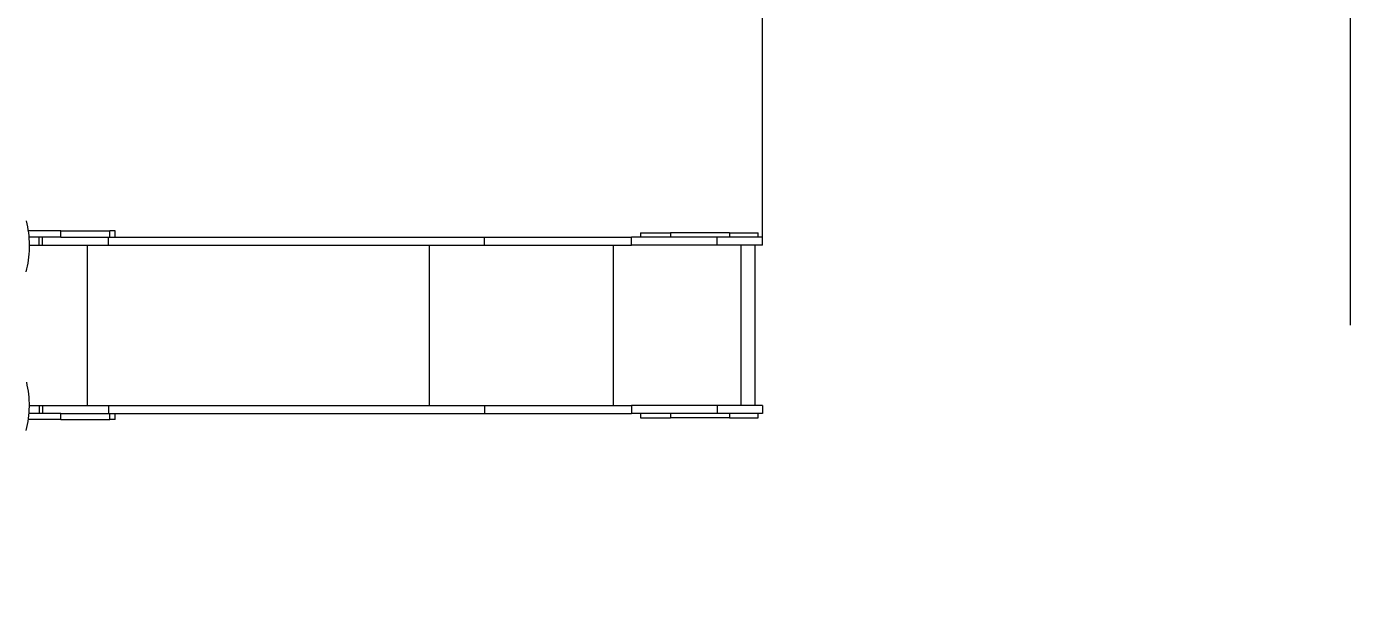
# Model space of a CAD drawing. Header units: millimetres. Extents: x -10374 to 11119, y -8221 to 9433.
# Drawn here: x 6616 to 11119, y -2402 to -406 of the extents above; entities that cross this region are included whole.
import ezdxf

# ---------------------------------------------------------------- set-up
doc = ezdxf.new("R2010")
doc.units = ezdxf.units.MM
for name, color, linetype in [('DIKOM_ОБЪЕКТ', 7, 'Continuous'), ('DIKOM_РАЗМЕР_ЗОНА', 7, 'Continuous'), ('DIKOM_РАЗМЕР_ОБЪЕКТА', 7, 'Continuous')]:
    doc.layers.add(name, color=color, linetype=linetype)
doc.styles.add('style1', font='arial.ttf', dxfattribs={"width": 0.8})
doc.dimstyles.new('1-50', dxfattribs={"dimtxt": 300, "dimasz": 200, "dimexe": 100, "dimexo": 0, "dimgap": 100, "dimtad": 0, "dimdec": 0, "dimtxsty": 'style1', "dimcen": 0, "dimclrd": 7, "dimclre": 7, "dimadec": 1, "dimazin": 2, "dimtfac": 1, "dimtdec": 0, "dimtmove": 1, "dimatfit": 3, "dimfxl": 0, "dimlwd": 25, "dimlwe": 18, "dimarcsym": 0})

# ---------------------------------------------------------------- blocks, each defined once
blk = doc.blocks.new('*D15')
at = {"layer": 'Defpoints', "color": 0, "transparency": 16777216}
for p in [(-5227.9, 8308.8), (9119.4, -1150.4), (-5227.9, -1991.8)]:
    blk.add_point(p, dxfattribs=at)
at = {"layer": 'DIKOM_РАЗМЕР_ОБЪЕКТА', "color": 7, "lineweight": 18, "transparency": 16777216}
for p, q in [((-5227.9, -1991.8), (-5227.9, 8408.8)), ((9119.4, -1150.4), (9119.4, 8408.8))]:
    blk.add_line(p, q, dxfattribs=at)
at = {"layer": 'DIKOM_РАЗМЕР_ОБЪЕКТА', "color": 7, "lineweight": 25, "transparency": 16777216}
for p, q in [((-5027.9, 8308.8), (187.4, 8308.8)), ((8919.4, 8308.8), (1267.2, 8308.8))]:
    blk.add_line(p, q, dxfattribs=at)
at = {"layer": 'DIKOM_РАЗМЕР_ОБЪЕКТА', "color": 7, "transparency": 16777216}
for points in [[(-5027.9, 8342.1), (-5027.9, 8275.4), (-5227.9, 8308.8)], [(8919.4, 8342.1), (8919.4, 8275.4), (9119.4, 8308.8)]]:
    blk.add_solid(points, dxfattribs=at)
at = {"layer": 'DIKOM_РАЗМЕР_ОБЪЕКТА', "color": 0, "transparency": 16777216, "insert": (727.3, 8308.8), "char_height": 300, "attachment_point": 5, "style": 'style1'}
blk.add_mtext('14350', dxfattribs=at)
blk = doc.blocks.new('*D14')
at = {"layer": 'Defpoints', "color": 0, "transparency": 16777216}
for p in [(-7515.9, 9236.3), (11119.4, -1423.4), (-7515.9, -2401.6)]:
    blk.add_point(p, dxfattribs=at)
at = {"layer": 'DIKOM_РАЗМЕР_ЗОНА', "color": 7, "lineweight": 18, "transparency": 16777216}
for p, q in [((-7515.9, -2401.6), (-7515.9, 9336.3)), ((11119.4, -1423.4), (11119.4, 9336.3))]:
    blk.add_line(p, q, dxfattribs=at)
at = {"layer": 'DIKOM_РАЗМЕР_ЗОНА', "color": 7, "lineweight": 25, "transparency": 16777216}
for p, q in [((-7315.9, 9236.3), (77.6, 9236.3)), ((10919.4, 9236.3), (1157.3, 9236.3))]:
    blk.add_line(p, q, dxfattribs=at)
at = {"layer": 'DIKOM_РАЗМЕР_ЗОНА', "color": 7, "transparency": 16777216}
for points in [[(-7315.9, 9269.7), (-7315.9, 9203), (-7515.9, 9236.3)], [(10919.4, 9269.7), (10919.4, 9203), (11119.4, 9236.3)]]:
    blk.add_solid(points, dxfattribs=at)
at = {"layer": 'DIKOM_РАЗМЕР_ЗОНА', "color": 0, "transparency": 16777216, "insert": (617.5, 9236.3), "char_height": 300, "attachment_point": 5, "style": 'style1'}
blk.add_mtext('18650', dxfattribs=at)

msp = doc.modelspace()

# ---------------------------------------------------------------- linework, layer by layer
at = {"layer": 'DIKOM_ОБЪЕКТ', "color": 7, "linetype": 'Continuous', "lineweight": 15}
for p, q in [((6732.9, -1102.4), (6621.6, -1102.4)), ((6732.9, -1123.4), (6624, -1123.4)), ((6659, -1150.4), (6659, -1123.4)), ((6669.8, -1150.4), (6669.8, -1123.4)), ((6732.9, -1123.4), (6732.9, -1102.4)), ((6732.9, -1102.4), (6899.1, -1102.4)), ((6732.9, -1123.4), (6880.4, -1123.4)), ((6880.4, -1123.4), (6894.8, -1123.4)), ((6894.8, -1150.4), (6894.8, -1123.4)), ((6894.8, -1123.4), (8173.4, -1123.4)), ((6899.1, -1123.4), (6899.1, -1102.4)), ((6917.9, -1102.4), (6899.1, -1102.4)), ((6917.9, -1123.4), (6917.9, -1102.4)), ((8173.4, -1150.4), (8173.4, -1123.4)), ((8173.4, -1123.4), (8673.6, -1123.4)), ((8673.6, -1150.4), (8673.6, -1123.4)), ((8965, -1123.4), (8673.6, -1123.4)), ((8704.9, -1108.4), (8704.9, -1123.4)), ((8704.9, -1108.4), (8806.6, -1108.4)), ((8806.6, -1108.4), (8806.6, -1123.4)), ((9006.6, -1108.4), (8806.6, -1108.4)), ((8965, -1150.4), (8965, -1123.4)), ((9119.4, -1123.4), (8965, -1123.4)), ((9006.6, -1108.4), (9006.6, -1123.4)), ((9006.6, -1108.4), (9104.8, -1108.4)), ((9104.8, -1123.4), (9104.8, -1108.4)), ((9119.4, -1150.4), (9119.4, -1123.4)), ((9119.4, -1150.4), (9119.4, -1123.4)), ((9119.4, -1123.4), (9119.4, -1123.4)), ((6625.2, -1150.4), (6659, -1150.4)), ((6659, -1150.4), (6669.8, -1150.4)), ((6669.8, -1150.4), (6894.8, -1150.4)), ((6822, -1150.4), (6822, -1696.4)), ((6894.8, -1150.4), (8173.4, -1150.4)), ((7985.9, -1150.4), (7985.9, -1696.4)), ((8173.4, -1150.4), (8673.6, -1150.4)), ((8611.2, -1150.4), (8611.2, -1696.4)), ((8965, -1150.4), (8673.6, -1150.4)), ((9119.4, -1150.4), (8965, -1150.4)), ((9045.3, -1150.4), (9045.3, -1696.4)), ((9094.4, -1696.4), (9094.4, -1150.4)), ((9119.4, -1150.4), (9119.4, -1150.4)), ((6624.6, -1696.4), (6659, -1696.4)), ((6659, -1696.4), (6659, -1723.4)), ((6659, -1696.4), (6669.8, -1696.4)), ((6669.8, -1696.4), (6669.8, -1723.4)), ((6669.8, -1696.4), (6894.8, -1696.4)), ((6894.8, -1696.4), (6894.8, -1723.4)), ((6894.8, -1696.4), (8173.4, -1696.4)), ((8173.4, -1696.4), (8173.4, -1723.4)), ((8173.4, -1696.4), (8673.6, -1696.4)), ((8673.6, -1696.4), (8673.6, -1723.4)), ((8965, -1696.4), (8673.6, -1696.4)), ((8965, -1696.4), (8965, -1723.4)), ((9119.4, -1696.4), (8965, -1696.4)), ((9119.4, -1696.4), (9119.4, -1723.4)), ((9119.4, -1696.4), (9119.4, -1723.4)), ((9119.4, -1696.4), (9119.4, -1696.4)), ((6732.9, -1744.4), (6621.2, -1744.4)), ((6732.9, -1723.4), (6623.5, -1723.4)), ((6732.9, -1744.4), (6732.9, -1723.4)), ((6732.9, -1723.4), (6880.4, -1723.4)), ((6732.9, -1744.4), (6899.1, -1744.4)), ((6880.4, -1723.4), (6894.8, -1723.4)), ((6894.8, -1723.4), (8173.4, -1723.4)), ((6899.1, -1744.4), (6899.1, -1723.4)), ((6917.9, -1744.4), (6899.1, -1744.4)), ((6917.9, -1744.4), (6917.9, -1723.4)), ((8173.4, -1723.4), (8673.6, -1723.4)), ((8965, -1723.4), (8673.6, -1723.4)), ((8704.9, -1723.4), (8704.9, -1738.4)), ((8704.9, -1738.4), (8806.6, -1738.4)), ((8806.6, -1723.4), (8806.6, -1738.4)), ((9006.6, -1738.4), (8806.6, -1738.4)), ((9119.4, -1723.4), (8965, -1723.4)), ((9006.6, -1723.4), (9006.6, -1738.4)), ((9006.6, -1738.4), (9104.8, -1738.4)), ((9104.8, -1738.4), (9104.8, -1723.4)), ((9119.4, -1723.4), (9119.4, -1723.4))]:
    msp.add_line(p, q, dxfattribs=at)
at = {"layer": 'DIKOM_ОБЪЕКТ', "color": 7, "linetype": 'Continuous', "lineweight": 15, "flags": 128}
for points in [[(6614.7, -1067.7), (6617.1, -1077.7), (6619.2, -1087.9), (6621, -1098), (6622.4, -1108.3), (6623.6, -1118.6), (6624.4, -1129), (6625, -1139.3), (6625.2, -1149.7), (6625.1, -1160.1), (6624.7, -1170.5), (6624, -1180.9), (6623, -1191.2), (6621.7, -1201.5), (6620, -1211.7), (6618.1, -1221.8), (6615.9, -1231.9), (6613.3, -1241.9)], [(6615.4, -1617.6), (6617.6, -1627.7), (6619.5, -1637.8), (6621.1, -1648), (6622.4, -1658.3), (6623.4, -1668.7), (6624.1, -1679), (6624.5, -1689.4), (6624.5, -1699.8), (6624.3, -1710.2), (6623.7, -1720.6), (6622.8, -1730.9), (6621.7, -1741.2), (6620.2, -1751.5), (6618.4, -1761.7), (6616.3, -1771.8), (6613.9, -1781.8)]]:
    msp.add_lwpolyline(points, dxfattribs=at)

# ---------------------------------------------------------------- dimensions: what is measured, and where the dimension line sits
at = {"layer": 'DIKOM_РАЗМЕР_ЗОНА'}
dim = msp.add_linear_dim(base=(-7515.9, 9236.3), p1=(11119.4, -1423.4), p2=(-7515.9, -2401.6), angle=180, text='18650', dimstyle='1-50', override={"dimscale": 1, "dimtix": 0, "dimtofl": 1, "dimtmove": 1, "dimatfit": 3}, dxfattribs=at)
dim.commit()
dim.dimension.update_dxf_attribs({"geometry": '*D14', "text_midpoint": (617.5, 9236.3), "dimtype": 160})
at = {"layer": 'DIKOM_РАЗМЕР_ОБЪЕКТА'}
dim = msp.add_linear_dim(base=(-5227.9, 8308.8), p1=(9119.4, -1150.4), p2=(-5227.9, -1991.8), angle=180, text='14350', dimstyle='1-50', override={"dimscale": 1, "dimtix": 0, "dimtofl": 1, "dimtmove": 1, "dimatfit": 3}, dxfattribs=at)
dim.commit()
dim.dimension.update_dxf_attribs({"geometry": '*D15', "text_midpoint": (727.3, 8308.8), "dimtype": 160})

doc.saveas('drawing.dxf')
